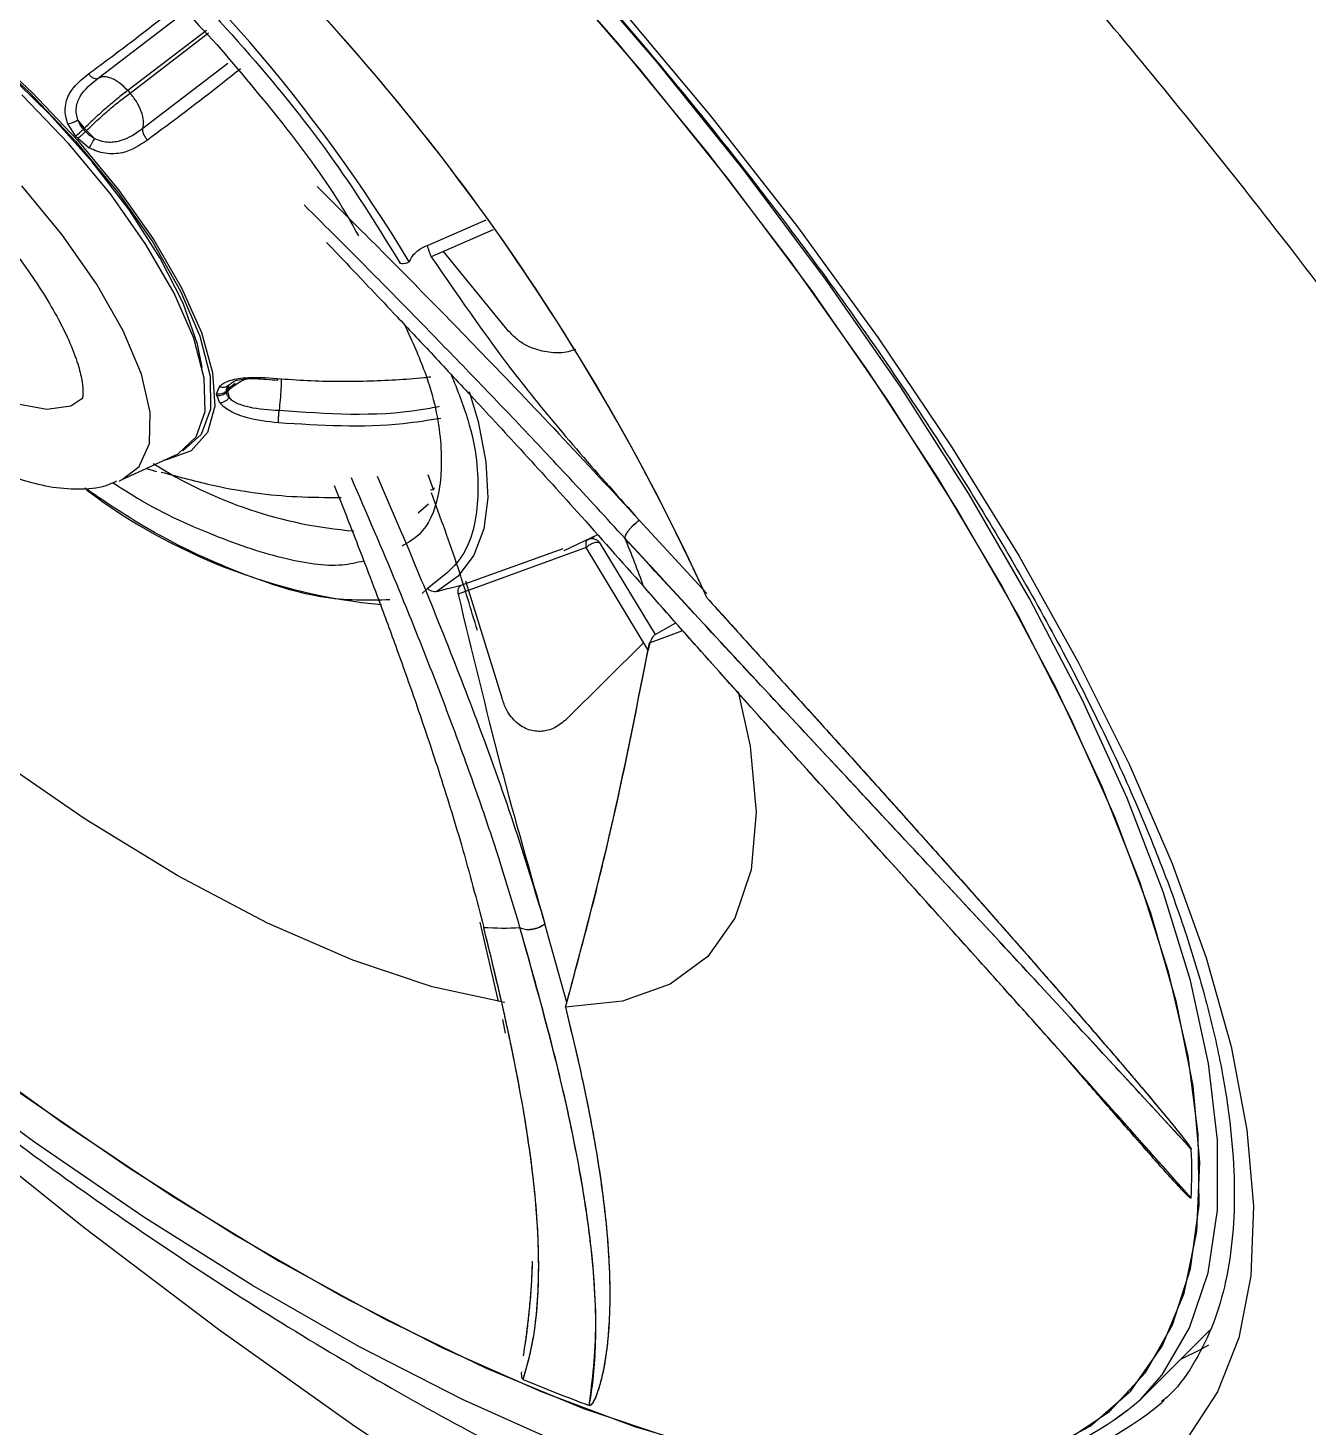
# Model space of a CAD drawing. Header units: inches. Extents: x 2 to 86, y -22 to 129.
# Drawn here: x 71.731 to 73.175, y 68.853 to 70.432 of the extents above; entities that cross this region are included whole.
import ezdxf

# ---------------------------------------------------------------- set-up
doc = ezdxf.new("R2010")
doc.units = ezdxf.units.IN
doc.header["$MEASUREMENT"] = 0
doc.layers.add('1', color=4, linetype='Continuous')
doc.layers.add('BDIM_CYAN', color=4, linetype='Continuous')

# ---------------------------------------------------------------- blocks, each defined once
blk = doc.blocks.new('2020 HS PILLOW')
at = {"layer": '1', "color": 2}
for points, knots in [([(5.8034, -0.0127), (5.5758, -0.0117), (5.1207, -0.0097), (4.4379, -0.0073), (3.7551, -0.0052), (3.0724, -0.0034), (2.3896, -0.0021), (1.7069, -0.001), (1.0241, -0.0003), (0.3414, 0), (-0.3414, 0), (-1.0241, -0.0003), (-1.7069, -0.001), (-2.3896, -0.0021), (-3.0724, -0.0034), (-3.7551, -0.0052), (-4.4379, -0.0073), (-5.1207, -0.0097), (-5.5758, -0.0117), (-5.8034, -0.0127)], [0, 0, 0, 0, 0.058824, 0.117648, 0.176472, 0.235295, 0.294119, 0.352942, 0.411765, 0.470588, 0.529412, 0.588235, 0.647058, 0.705881, 0.764705, 0.823528, 0.882352, 0.941176, 1, 1, 1, 1]), ([(5.8027, -0.0093), (4.0523, -0.005), (0.1838, 0.0045), (-3.6846, -0.0044), (-5.8027, -0.0093)], [0, 0, 0, 0, 0.452479, 1, 1, 1, 1]), ([(-5.1105, -0.9929), (-5.0125, -0.992), (-4.8162, -0.9901), (-4.5213, -0.9874), (-4.2256, -0.9849), (-3.929, -0.9826), (-3.6317, -0.9804), (-3.3335, -0.9784), (-3.0345, -0.9766), (-2.7347, -0.9749), (-2.4341, -0.9734), (-2.1327, -0.9721), (-1.8304, -0.9709), (-1.5274, -0.9699), (-1.2235, -0.9691), (-0.9188, -0.9685), (-0.6132, -0.968), (-0.3069, -0.9677), (0.0908, -0.9676), (0.5785, -0.9679), (1.1551, -0.9689), (1.7288, -0.9705), (2.2996, -0.9727), (2.8674, -0.9755), (3.4323, -0.979), (3.9943, -0.983), (4.5534, -0.9876), (4.9251, -0.9912), (5.1105, -0.9929)], [0, 0, 0, 0, 0.028776, 0.057631, 0.086566, 0.11558, 0.144673, 0.173846, 0.203098, 0.232429, 0.26184, 0.291331, 0.320902, 0.350552, 0.380282, 0.410091, 0.439981, 0.46995, 0.5, 0.556693, 0.613101, 0.669223, 0.725062, 0.780616, 0.835887, 0.890874, 0.945579, 1, 1, 1, 1]), ([(5.1101, -1.4421), (5.0128, -1.4412), (4.8181, -1.4394), (4.5261, -1.4369), (4.2341, -1.4345), (3.9421, -1.4324), (3.6501, -1.4303), (3.3581, -1.4285), (3.0661, -1.4267), (2.7741, -1.4252), (2.4821, -1.4238), (2.1901, -1.4225), (1.8981, -1.4214), (1.606, -1.4205), (1.314, -1.4197), (1.022, -1.4191), (0.73, -1.4186), (0.438, -1.4183), (0.146, -1.4182), (-0.146, -1.4182), (-0.438, -1.4183), (-0.73, -1.4186), (-1.022, -1.4191), (-1.314, -1.4197), (-1.606, -1.4205), (-1.8981, -1.4214), (-2.1901, -1.4225), (-2.4821, -1.4238), (-2.7741, -1.4252), (-3.0661, -1.4267), (-3.3581, -1.4285), (-3.6501, -1.4303), (-3.9421, -1.4324), (-4.2341, -1.4345), (-4.5261, -1.4369), (-4.8181, -1.4394), (-5.0128, -1.4412), (-5.1101, -1.4421)], [0, 0, 0, 0, 0.028576, 0.05715, 0.085725, 0.114298, 0.142871, 0.171443, 0.200015, 0.228587, 0.257158, 0.285728, 0.314298, 0.342868, 0.371438, 0.400008, 0.428577, 0.457146, 0.485715, 0.514285, 0.542854, 0.571423, 0.599992, 0.628562, 0.657132, 0.685702, 0.714272, 0.742842, 0.771413, 0.799985, 0.828557, 0.857129, 0.885702, 0.914275, 0.94285, 0.971424, 1, 1, 1, 1])]:
    blk.add_open_spline(points, degree=3, knots=knots, dxfattribs=at)
blk = doc.blocks.new('2026 RHYTHM')
at = {"layer": 'BDIM_CYAN', "color": 3}
for p, q in [((69.4368, 69.3896), (69.5374, 69.4667)), ((69.5588, 69.4435), (69.4702, 69.3757)), ((69.4727, 69.3729), (69.5613, 69.4407)), ((69.5829, 69.4062), (69.4873, 69.3329)), ((69.4702, 69.3757), (69.4727, 69.3729)), ((69.4213, 69.3332), (69.4139, 69.3426)), ((69.4113, 69.3244), (69.4026, 69.3382)), ((69.4213, 69.3332), (69.4201, 69.332)), ((69.4225, 69.3293), (69.4237, 69.3305)), ((69.4325, 69.3217), (69.4237, 69.3305)), ((69.4124, 69.3231), (69.4113, 69.3244)), ((69.4136, 69.3218), (69.4124, 69.3231)), ((69.4136, 69.3218), (69.4267, 69.3112)), ((69.8082, 69.2009), (69.8746, 69.2298)), ((69.8823, 69.2186), (69.8126, 69.1881)), ((69.8999, 69.1042), (69.8263, 69.1941)), ((69.5913, 69.0449), (69.5827, 69.0382)), ((69.5841, 69.0431), (69.5827, 69.0382)), ((69.5704, 69.0336), (69.5735, 69.0414)), ((69.5705, 69.0318), (69.5704, 69.0336)), ((69.5739, 69.0233), (69.5705, 69.0318)), ((69.5827, 69.0382), (69.5815, 69.037)), ((69.5816, 69.0352), (69.5828, 69.0364)), ((69.5828, 69.0364), (69.5845, 69.0291)), ((69.4639, 68.9366), (69.5236, 68.9642)), ((69.4911, 68.9492), (69.5024, 68.9456)), ((69.8156, 68.9242), (69.8092, 68.9421)), ((69.8095, 68.9089), (69.7979, 68.8989)), ((70.1234, 68.808), (70.0473, 68.8908)), ((70.1234, 68.808), (70.0473, 68.8908)), ((69.9624, 68.8568), (70.0007, 68.8746)), ((69.989, 68.8688), (69.9966, 68.8724)), ((69.9874, 68.86), (69.8428, 68.8074)), ((69.8463, 68.8174), (69.9615, 68.8589)), ((70.0572, 68.7442), (69.9874, 68.86)), ((70.0021, 68.866), (70.0654, 68.7617)), ((69.8924, 68.6899), (69.8515, 68.8221)), ((69.8083, 68.8139), (69.8024, 68.8082)), ((70.0654, 68.7617), (70.0885, 68.7751)), ((70.0588, 68.7526), (70.0965, 68.7662)), ((70.0525, 68.7527), (69.9652, 68.6663)), ((69.8673, 68.4373), (69.8881, 68.3476)), ((69.9655, 68.3465), (69.9408, 68.4353)), ((69.9655, 68.3465), (69.9408, 68.4353)), ((69.9639, 68.3414), (69.9655, 68.3465)), ((69.9639, 68.3414), (69.9655, 68.3465)), ((69.8929, 68.3272), (69.8959, 68.3118)), ((70.6133, 67.899), (70.6912, 67.9769)), ((70.6133, 67.899), (70.6912, 67.9769)), ((70.6397, 67.8975), (70.6371, 67.895))]:
    blk.add_line(p, q, dxfattribs=at)
at = {"layer": 'BDIM_CYAN', "color": 3, "flags": 128}
for points in [[(68.0343, 69.497), (68.1523, 69.3454), (68.2765, 69.1945), (68.4065, 69.0448), (68.5415, 68.8972), (68.681, 68.7523), (68.8242, 68.6109), (68.9706, 68.4735), (69.1192, 68.3409), (69.2696, 68.2137), (69.4209, 68.0925), (69.5725, 67.9778), (69.7236, 67.8702), (69.8734, 67.7703), (70.0214, 67.6785), (70.1667, 67.5952), (70.3087, 67.5208), (70.4467, 67.4558), (70.5801, 67.4003), (70.7082, 67.3547), (70.8303, 67.3192)], [(70.0236, 69.4717), (70.1278, 69.3471), (70.2257, 69.2218), (70.3168, 69.0966), (70.4004, 68.9725), (70.4758, 68.8502), (70.5426, 68.7307), (70.6003, 68.6148), (70.6485, 68.5033), (70.6868, 68.3971), (70.715, 68.2967), (70.7329, 68.203), (70.7403, 68.1166), (70.7373, 68.0381), (70.7237, 67.9681), (70.6998, 67.907), (70.6657, 67.8552)], [(70.6132, 67.8989), (70.6372, 67.9265), (70.6683, 67.9793), (70.6892, 68.0413), (70.6997, 68.112), (70.6999, 68.191), (70.6897, 68.2776), (70.6692, 68.3713), (70.6384, 68.4714), (70.5977, 68.5771), (70.5474, 68.6878), (70.4877, 68.8025), (70.4192, 68.9205), (70.3423, 69.0409), (70.2576, 69.1628), (70.1656, 69.2855), (70.0671, 69.4079), (69.9628, 69.5292)], [(70.0239, 69.4283), (69.9175, 69.5499)], [(68.1455, 69.4938), (68.2286, 69.3714), (68.3193, 69.2481), (68.4168, 69.1248), (68.5204, 69.0024), (68.6295, 68.8818), (68.7431, 68.7639), (68.8604, 68.6496), (68.9805, 68.5397), (69.1027, 68.435), (69.2258, 68.3363), (69.3492, 68.2443), (69.4718, 68.1598), (69.5927, 68.0833), (69.711, 68.0154), (69.8259, 67.9566), (69.9365, 67.9074), (70.042, 67.8681), (70.1416, 67.8389), (70.2345, 67.8202), (70.3202, 67.8121), (70.3617, 67.812)], [(68.9584, 69.5111), (68.9661, 69.5364), (68.9843, 69.5568), (69.0121, 69.5673), (69.0484, 69.5674), (69.092, 69.5571), (69.1414, 69.5368), (69.195, 69.5072), (69.2509, 69.4693), (69.3072, 69.4243), (69.362, 69.3739), (69.4134, 69.3197)], [(68.9678, 69.5296), (68.9815, 69.5484), (69.0073, 69.5617), (69.0424, 69.5642), (69.0854, 69.5558), (69.1349, 69.5369), (69.1889, 69.508), (69.2457, 69.4702), (69.303, 69.4249), (69.3589, 69.3738), (69.4113, 69.3187)], [(69.554, 69.0632), (69.5489, 69.0895), (69.5325, 69.1357), (69.5066, 69.1867), (69.4719, 69.2406), (69.4299, 69.2954), (69.3819, 69.3492), (69.3298, 69.4), (69.2754, 69.446), (69.2207, 69.4855), (69.1677, 69.5171), (69.1182, 69.5397), (69.0741, 69.5524), (69.0632, 69.5541)], [(70.3437, 67.8117), (70.3603, 67.812), (70.4348, 67.82), (70.5001, 67.8388), (70.5559, 67.8684), (70.6018, 67.9084), (70.6373, 67.9586), (70.6623, 68.0186), (70.6764, 68.088), (70.6797, 68.1662), (70.6721, 68.2526), (70.6536, 68.3465), (70.6244, 68.4473), (70.5847, 68.5542), (70.5348, 68.6663), (70.4751, 68.7828), (70.4061, 68.9029), (70.3282, 69.0256), (70.2421, 69.1499), (70.1484, 69.275), (70.0478, 69.3999), (69.9412, 69.5236)], [(70.6133, 67.899), (70.6372, 67.9265), (70.6683, 67.9793), (70.6892, 68.0413), (70.6997, 68.112), (70.6999, 68.191), (70.6897, 68.2776), (70.6692, 68.3713), (70.6384, 68.4714), (70.5978, 68.5771), (70.5474, 68.6878), (70.4877, 68.8025), (70.4192, 68.9205), (70.3423, 69.0409), (70.2576, 69.1628), (70.1656, 69.2855), (70.0671, 69.4079), (69.9628, 69.5292)], [(70.3617, 67.812), (70.3978, 67.8145), (70.467, 67.8276), (70.5271, 67.8512), (70.5778, 67.885), (70.6185, 67.929), (70.6491, 67.9827), (70.6694, 68.0458), (70.679, 68.1177), (70.6781, 68.198), (70.6666, 68.2861), (70.6445, 68.3813), (70.6121, 68.4828), (70.5696, 68.59), (70.5173, 68.7021), (70.4555, 68.8182), (70.3848, 68.9375), (70.3057, 69.059), (70.2188, 69.182), (70.1246, 69.3054), (70.0239, 69.4283)], [(69.4195, 69.0284), (69.4058, 69.0194), (69.3788, 69.0156), (69.344, 69.0222), (69.3032, 69.0389), (69.2584, 69.0648), (69.2118, 69.0988), (69.1658, 69.139), (69.1228, 69.1834), (69.0848, 69.2299), (69.0538, 69.2761), (69.0313, 69.3196), (69.0184, 69.3583), (69.0159, 69.3903), (69.0237, 69.4139), (69.028, 69.4192)], [(69.4034, 69.3158), (69.351, 69.3706), (69.3506, 69.371)], [(69.5236, 68.9642), (69.5271, 68.9659), (69.5474, 68.9848), (69.5573, 69.0136), (69.5563, 69.0512), (69.5445, 69.0963), (69.5223, 69.1472), (69.4906, 69.2021), (69.4505, 69.259), (69.4034, 69.3158)], [(69.4113, 69.3187), (69.4584, 69.2615), (69.4983, 69.2044), (69.5298, 69.1494), (69.5516, 69.0985), (69.563, 69.0535), (69.5635, 69.0161), (69.5531, 68.9876), (69.5323, 68.969), (69.5322, 68.969)], [(69.4134, 69.3197), (69.4598, 69.2635), (69.4994, 69.2074), (69.5309, 69.1531), (69.5534, 69.1026), (69.5659, 69.0575), (69.5682, 69.0195), (69.56, 68.9897), (69.5418, 68.9692), (69.514, 68.9588), (69.511, 68.9584)], [(69.4639, 68.9366), (69.4829, 68.9513), (69.4946, 68.9774), (69.4955, 69.0126), (69.4855, 69.0555), (69.465, 69.1044), (69.4349, 69.1575), (69.3962, 69.2128), (69.3505, 69.268)], [(69.8553, 69.036), (69.8654, 69.0021), (69.8743, 68.9568), (69.8765, 68.9162), (69.872, 68.8809), (69.8608, 68.8512), (69.843, 68.8276), (69.819, 68.8103)], [(68.5506, 68.9682), (68.6626, 68.8467), (68.779, 68.7281), (68.899, 68.6135), (69.0215, 68.5037), (69.1458, 68.3996), (69.2709, 68.3019), (69.3958, 68.2114), (69.5195, 68.1288), (69.6411, 68.0546), (69.7598, 67.9895), (69.8745, 67.934), (69.9845, 67.8885), (70.0888, 67.8533), (70.1867, 67.8287), (70.2774, 67.8149), (70.3437, 67.8117)], [(70.1138, 67.7929), (70.0676, 67.8078), (69.9602, 67.8483), (69.8477, 67.8985), (69.731, 67.9582), (69.6108, 68.027), (69.4881, 68.1042), (69.3637, 68.1895), (69.2384, 68.2821), (69.1132, 68.3815), (68.9888, 68.4869), (68.8663, 68.5977), (68.7464, 68.7129), (68.63, 68.8319), (68.5179, 68.9538)], [(69.4604, 68.9351), (69.4609, 68.9353), (69.4639, 68.9366)], [(69.8956, 68.3466), (69.8136, 68.3643), (69.7239, 68.3943), (69.6279, 68.4362), (69.5268, 68.4895), (69.4221, 68.5533), (69.3151, 68.6269), (69.2074, 68.7091), (69.1004, 68.799)], [(69.8956, 68.3466), (69.8136, 68.3643), (69.7239, 68.3943), (69.6279, 68.4362), (69.5268, 68.4895), (69.4221, 68.5533), (69.3151, 68.6269), (69.2074, 68.7091), (69.1004, 68.799)], [(70.159, 68.697), (70.1723, 68.6358), (70.1792, 68.5612), (70.1734, 68.4962), (70.1551, 68.4417), (70.1245, 68.3985), (70.082, 68.3671), (70.0283, 68.348), (69.9639, 68.3414)], [(70.159, 68.697), (70.1723, 68.6358), (70.1792, 68.5612), (70.1734, 68.4962), (70.1551, 68.4417), (70.1245, 68.3985), (70.082, 68.3671), (70.0283, 68.348), (69.9639, 68.3414)], [(70.6582, 67.9439), (70.6798, 67.9544), (70.6901, 67.9601)]]:
    blk.add_lwpolyline(points, dxfattribs=at)
at = {"layer": 'BDIM_CYAN', "color": 3}
for centre, radius, start, end in [((68.2647, 68.2657), 1.7776, 31.0381, 50.8089), ((67.8117, 67.7501), 2.5405, 24.4797, 47.8207), ((67.8182, 67.7537), 2.5332, 24.4652, 47.5573), ((69.3667, 69.3853), 0.0754, 306.2301, 315.076), ((68.6034, 68.6016), 1.0956, 41.6194, 41.8062), ((68.6046, 68.6028), 1.0956, 41.6194, 41.8062), ((69.5726, 69.0463), 0.013, 260.4001, 313.6995), ((69.4438, 69.0324), 0.1378, 1.1447, 1.8891), ((69.445, 69.0336), 0.1378, 1.1447, 1.8891), ((69.765, 69.3708), 0.4937, 237.3896, 265.3846), ((69.8193, 69.4495), 0.657, 232.9737, 264.5183), ((69.0866, 68.4721), 1.025, 19.5969, 22.8685), ((69.8943, 68.7805), 0.3499, 266.317, 273.017), ((70.0844, 68.1564), 0.5863, 357.007, 2.4085), ((70.0844, 68.1564), 0.5863, 357.0075, 2.4085), ((70.6117, 69.5739), 1.793, 247.1799, 249.7433), ((70.6117, 69.5739), 1.793, 247.1802, 249.7433), ((70.3885, 68.1968), 0.391, 259.6314, 309.4754), ((70.3717, 68.1813), 0.3716, 263.978, 310.5546), ((70.3717, 68.1813), 0.3716, 263.9793, 310.5445)]:
    blk.add_arc(centre, radius, start, end, dxfattribs=at)
for points, knots in [([(69.9995, 70.0791), (70.076, 70.0035), (70.1506, 69.9271), (70.2963, 69.7728), (70.3674, 69.6949), (70.5059, 69.5376), (70.5734, 69.4582), (70.6718, 69.338), (70.7041, 69.2977), (70.7671, 69.2176), (70.7979, 69.1777), (70.9483, 68.9788), (71.0573, 68.8217), (71.1793, 68.6278), (71.203, 68.5891), (71.2489, 68.512), (71.271, 68.4738), (71.3344, 68.3606), (71.373, 68.2869), (71.4432, 68.1427), (71.4747, 68.0724), (71.5166, 67.9693), (71.5297, 67.9354), (71.554, 67.8683), (71.5652, 67.8352), (71.6167, 67.6721), (71.6418, 67.5527), (71.6562, 67.3893), (71.6571, 67.3375), (71.6533, 67.2761), (71.6523, 67.264), (71.6497, 67.2401), (71.6482, 67.2283), (71.6429, 67.1936), (71.6383, 67.1714), (71.6108, 67.0645), (71.5735, 66.9927), (71.5078, 66.9198), (71.4937, 66.9061), (71.4711, 66.8868), (71.4634, 66.8806), (71.4473, 66.8686), (71.439, 66.8628), (71.3966, 66.8353), (71.3593, 66.8171), (71.2375, 66.774), (71.1433, 66.7603), (71.0224, 66.7625), (71.0088, 66.763), (70.9811, 66.7645), (70.967, 66.7655), (70.9243, 66.7692), (70.8953, 66.7727), (70.8064, 66.7859), (70.7448, 66.7986), (70.6168, 66.8316), (70.5505, 66.8519), (70.4476, 66.8882), (70.4126, 66.9012), (70.3416, 66.9293), (70.3054, 66.9444), (70.1228, 67.0241), (69.9721, 67.1017), (69.7391, 67.2379), (69.6604, 67.2866), (69.5404, 67.365), (69.5001, 67.392), (69.4196, 67.4472), (69.3794, 67.4755), (69.1786, 67.6199), (69.0187, 67.7453), (68.8196, 67.9144), (68.7798, 67.9488), (68.7004, 68.019), (68.6607, 68.0547), (68.543, 68.1626), (68.4661, 68.2359), (68.2396, 68.4595), (68.0943, 68.6138), (67.9376, 68.7934), (67.9203, 68.8134), (67.886, 68.8534), (67.8691, 68.8734), (67.8187, 68.9335), (67.7857, 68.9735), (67.6889, 69.0936), (67.6269, 69.1736), (67.508, 69.3338), (67.4512, 69.4138), (67.3699, 69.534), (67.3434, 69.574), (67.2919, 69.6541), (67.267, 69.6938), (67.1469, 69.8908), (67.0647, 70.0431), (66.9791, 70.2271), (66.9629, 70.2636), (66.9321, 70.3358), (66.9176, 70.3717), (66.8768, 70.4778), (66.8536, 70.5461), (66.7958, 70.7434), (66.7726, 70.8651), (66.7639, 70.9908), (66.7632, 71.0046), (66.7622, 71.0319), (66.762, 71.0454), (66.7621, 71.0852), (66.7631, 71.1109), (66.7692, 71.1853), (66.777, 71.2316), (66.8004, 71.3174), (66.8158, 71.357), (66.8447, 71.4114), (66.8552, 71.4286), (66.8783, 71.4615), (66.8908, 71.477), (66.9578, 71.5499), (67.0251, 71.5925), (67.1459, 71.6337), (67.1895, 71.6435), (67.26, 71.6525), (67.2844, 71.6544), (67.3345, 71.6564), (67.3602, 71.6564), (67.4919, 71.6513), (67.6076, 71.6316), (67.7651, 71.5875), (67.7973, 71.5777), (67.863, 71.556), (67.8966, 71.5442), (67.9983, 71.506), (68.0676, 71.477), (68.2803, 71.3793), (68.4282, 71.3003), (68.6212, 71.1836), (68.6603, 71.1593), (68.7384, 71.1095), (68.7775, 71.0838), (68.8951, 71.0049), (68.9738, 70.9496), (69.1319, 70.8335), (69.2113, 70.7728), (69.3309, 70.6776), (69.3709, 70.6452), (69.451, 70.5789), (69.4911, 70.5451), (69.6106, 70.4426), (69.6895, 70.3724), (69.8456, 70.2284), (69.9229, 70.1547), (69.9995, 70.0791)], [0, 0, 0, 0, 0.015625, 0.015625, 0.03125, 0.03125, 0.046875, 0.046875, 0.054688, 0.054688, 0.0625, 0.0625, 0.09375, 0.09375, 0.101563, 0.101563, 0.109375, 0.109375, 0.125, 0.125, 0.140625, 0.140625, 0.148438, 0.148438, 0.15625, 0.15625, 0.1875, 0.1875, 0.203125, 0.203125, 0.207031, 0.207031, 0.210938, 0.210938, 0.21875, 0.21875, 0.25, 0.25, 0.257813, 0.257813, 0.261719, 0.261719, 0.265625, 0.265625, 0.28125, 0.28125, 0.3125, 0.3125, 0.316406, 0.316406, 0.320313, 0.320313, 0.328125, 0.328125, 0.34375, 0.34375, 0.359375, 0.359375, 0.367188, 0.367188, 0.375, 0.375, 0.40625, 0.40625, 0.421875, 0.421875, 0.429687, 0.429687, 0.4375, 0.4375, 0.46875, 0.46875, 0.476562, 0.476562, 0.484375, 0.484375, 0.5, 0.5, 0.53125, 0.53125, 0.535156, 0.535156, 0.539062, 0.539062, 0.546875, 0.546875, 0.5625, 0.5625, 0.578125, 0.578125, 0.585937, 0.585937, 0.59375, 0.59375, 0.625, 0.625, 0.632812, 0.632812, 0.640625, 0.640625, 0.65625, 0.65625, 0.6875, 0.6875, 0.691406, 0.691406, 0.695312, 0.695312, 0.703125, 0.703125, 0.71875, 0.71875, 0.734375, 0.734375, 0.742187, 0.742187, 0.75, 0.75, 0.78125, 0.78125, 0.796875, 0.796875, 0.804687, 0.804687, 0.8125, 0.8125, 0.84375, 0.84375, 0.851562, 0.851562, 0.859375, 0.859375, 0.875, 0.875, 0.90625, 0.90625, 0.914062, 0.914062, 0.921875, 0.921875, 0.9375, 0.9375, 0.953125, 0.953125, 0.960937, 0.960937, 0.96875, 0.96875, 0.984375, 0.984375, 1, 1, 1, 1]), ([(69.7524, 69.7523), (69.7905, 69.7135), (69.8437, 69.6594), (69.9193, 69.5779), (69.9819, 69.5084), (70.0538, 69.425), (70.1263, 69.3371), (70.1984, 69.2452), (70.2686, 69.1508), (70.3357, 69.0552), (70.3989, 68.9593), (70.4575, 68.864), (70.5109, 68.7702), (70.5587, 68.6784), (70.6005, 68.5894), (70.6362, 68.5036), (70.6656, 68.4218), (70.6886, 68.3442), (70.7052, 68.2712), (70.7155, 68.2032), (70.7196, 68.1404), (70.7177, 68.0828), (70.7098, 68.0305), (70.6959, 67.9831), (70.6748, 67.9408), (70.6553, 67.9116), (70.6399, 67.8988), (70.6366, 67.8961)], [0, 0, 0, 0, 0.052877, 0.073867, 0.108676, 0.144603, 0.182932, 0.222693, 0.263485, 0.304987, 0.346965, 0.389243, 0.431681, 0.474172, 0.516627, 0.558976, 0.601163, 0.643153, 0.684936, 0.726537, 0.76804, 0.80961, 0.851546, 0.89439, 0.939037, 0.986868, 1, 1, 1, 1]), ([(74.7783, 69.655), (74.7057, 69.5835), (74.6323, 69.511), (74.4823, 69.3629), (74.4059, 69.2877), (74.1729, 69.0577), (74.0126, 68.8986), (73.5178, 68.4035), (73.1691, 68.0495), (72.6197, 67.4818), (72.4322, 67.2864), (72.0484, 66.8835), (71.8521, 66.676), (71.4502, 66.2495), (71.2446, 66.0305), (70.9276, 65.6955), (70.8205, 65.5829), (70.6566, 65.4125), (70.6014, 65.3554), (70.4905, 65.2409), (70.4348, 65.1836), (70.379, 65.1262)], [0, 0, 0, 0, 0.0625, 0.0625, 0.125, 0.125, 0.25, 0.25, 0.5, 0.5, 0.625, 0.625, 0.75, 0.75, 0.875, 0.875, 0.9375, 0.9375, 0.96875, 0.96875, 1, 1, 1, 1]), ([(69.3834, 69.6352), (69.4222, 69.6016), (69.5007, 69.5334), (69.6096, 69.4168), (69.7062, 69.2964), (69.754, 69.2188), (69.7776, 69.1806)], [0, 0, 0, 0, 0.246857, 0.5, 0.753143, 1, 1, 1, 1]), ([(69.3604, 69.626), (69.3722, 69.617), (69.4157, 69.5835), (69.4881, 69.5162), (69.5437, 69.4565), (69.5708, 69.4275)], [0, 0, 0, 0, 0.159665, 0.592051, 1, 1, 1, 1]), ([(69.4258, 69.3945), (69.4343, 69.4008), (69.4508, 69.413), (69.4758, 69.4319), (69.5, 69.4506), (69.5181, 69.4646), (69.5282, 69.4726), (69.5303, 69.4744)], [0, 0, 0, 0, 0.250416, 0.490514, 0.720294, 0.939757, 1, 1, 1, 1]), ([(69.5708, 69.4275), (69.596, 69.3978), (69.6481, 69.3366), (69.7018, 69.2628), (69.7247, 69.2221), (69.7305, 69.2117)], [0, 0, 0, 0, 0.412655, 0.850028, 1, 1, 1, 1]), ([(70.4197, 65.0669), (70.4766, 65.1228), (70.5332, 65.1783), (70.6458, 65.2882), (70.7017, 65.3427), (70.8688, 65.5043), (70.9788, 65.6097), (71.3037, 65.9213), (71.5135, 66.1231), (71.9197, 66.5179), (72.1162, 66.711), (72.4993, 67.0903), (72.6857, 67.2763), (73.2318, 67.8224), (73.5779, 68.1697), (74.0714, 68.6632), (74.2314, 68.8231), (74.4643, 69.0557), (74.5407, 69.1321), (74.6906, 69.2818), (74.7639, 69.3556), (74.8362, 69.4275)], [0, 0, 0, 0, 0.03125, 0.03125, 0.0625, 0.0625, 0.125, 0.125, 0.25, 0.25, 0.375, 0.375, 0.5, 0.5, 0.75, 0.75, 0.875, 0.875, 0.9375, 0.9375, 1, 1, 1, 1]), ([(69.4026, 69.3382), (69.4017, 69.341), (69.3997, 69.3467), (69.3991, 69.3588), (69.4048, 69.3775), (69.4177, 69.3879), (69.4258, 69.3945)], [0, 0, 0, 0, 0.123689, 0.24976, 0.523037, 1, 1, 1, 1]), ([(69.4139, 69.3426), (69.4132, 69.3448), (69.4118, 69.3494), (69.4119, 69.3587), (69.4177, 69.3745), (69.4291, 69.3835), (69.4368, 69.3896)], [0, 0, 0, 0, 0.117215, 0.235668, 0.477765, 1, 1, 1, 1]), ([(69.4258, 69.3945), (69.4267, 69.3936), (69.4286, 69.3916), (69.4317, 69.3896), (69.4347, 69.3888), (69.4361, 69.3893), (69.4368, 69.3896)], [0, 0, 0, 0, 0.242182, 0.499995, 0.757809, 1, 1, 1, 1]), ([(69.4702, 69.3757), (69.4674, 69.3785), (69.4617, 69.3843), (69.4522, 69.3897), (69.4433, 69.392), (69.439, 69.3904), (69.4368, 69.3896)], [0, 0, 0, 0, 0.242922, 0.500087, 0.757204, 1, 1, 1, 1]), ([(69.5972, 69.4001), (69.5911, 69.3952), (69.5548, 69.366), (69.5208, 69.3408), (69.4924, 69.3198)], [0, 0, 0, 0, 0.167685, 1, 1, 1, 1]), ([(69.4702, 69.3757), (69.4663, 69.3727), (69.4584, 69.3667), (69.4456, 69.3559), (69.4329, 69.3445), (69.4251, 69.3369), (69.4213, 69.3332)], [0, 0, 0, 0, 0.25, 0.5, 0.75, 1, 1, 1, 1]), ([(69.4237, 69.3305), (69.4275, 69.3343), (69.4352, 69.3418), (69.448, 69.3532), (69.4608, 69.3639), (69.4688, 69.3699), (69.4727, 69.3729)], [0, 0, 0, 0, 0.25, 0.5, 0.75, 1, 1, 1, 1]), ([(69.4873, 69.3329), (69.4877, 69.3356), (69.4886, 69.3412), (69.4858, 69.352), (69.4805, 69.3632), (69.4753, 69.3697), (69.4727, 69.3729)], [0, 0, 0, 0, 0.242796, 0.499913, 0.757078, 1, 1, 1, 1]), ([(69.4026, 69.3382), (69.4036, 69.3384), (69.4055, 69.3387), (69.4085, 69.3398), (69.4115, 69.3411), (69.4131, 69.3421), (69.4139, 69.3426)], [0, 0, 0, 0, 0.253859, 0.511348, 0.762851, 1, 1, 1, 1]), ([(69.4201, 69.332), (69.4188, 69.3336), (69.4162, 69.3369), (69.4147, 69.3407), (69.4139, 69.3426)], [0, 0, 0, 0, 0.493001, 1, 1, 1, 1]), ([(69.4325, 69.3217), (69.4306, 69.3227), (69.4269, 69.3248), (69.4239, 69.3278), (69.4225, 69.3293)], [0, 0, 0, 0, 0.506781, 1, 1, 1, 1]), ([(69.4873, 69.3329), (69.4793, 69.3272), (69.4674, 69.3188), (69.4494, 69.3166), (69.4394, 69.3185), (69.4348, 69.3206), (69.4325, 69.3217)], [0, 0, 0, 0, 0.522242, 0.76434, 0.882789, 1, 1, 1, 1]), ([(69.4924, 69.3198), (69.4916, 69.3208), (69.4898, 69.3229), (69.4879, 69.3266), (69.487, 69.3302), (69.4872, 69.332), (69.4873, 69.3329)], [0, 0, 0, 0, 0.242188, 0.5, 0.757811, 1, 1, 1, 1]), ([(69.4325, 69.3217), (69.432, 69.3209), (69.431, 69.3192), (69.4294, 69.3164), (69.4279, 69.3136), (69.4271, 69.312), (69.4267, 69.3112)], [0, 0, 0, 0, 0.2371504, 0.4886528, 0.7461419, 1, 1, 1, 1]), ([(69.4924, 69.3198), (69.4836, 69.3139), (69.4696, 69.3047), (69.4482, 69.3037), (69.4353, 69.3068), (69.4295, 69.3097), (69.4267, 69.3112)], [0, 0, 0, 0, 0.47703, 0.750267, 0.876326, 1, 1, 1, 1]), ([(69.2726, 69.2726), (69.2868, 69.2578), (69.3067, 69.2371), (69.3328, 69.2057), (69.3529, 69.1796), (69.3733, 69.1497), (69.3906, 69.1207), (69.4041, 69.0935), (69.4134, 69.0696), (69.4184, 69.0502), (69.42, 69.0362), (69.419, 69.0281), (69.4188, 69.0276), (69.4186, 69.0274)], [0, 0, 0, 0, 0.140468, 0.196522, 0.287869, 0.379579, 0.474387, 0.568903, 0.66153, 0.751146, 0.837584, 0.922511, 1, 1, 1, 1]), ([(69.684, 69.2673), (69.702, 69.2494), (69.739, 69.2126), (69.8009, 69.1501), (69.8734, 69.0757), (69.9567, 68.9888), (70.0169, 68.9236), (70.0473, 68.8908)], [0, 0, 0, 0, 0.159749, 0.329609, 0.529308, 0.76251, 1, 1, 1, 1]), ([(70.0311, 68.8704), (70.0101, 68.8933), (69.9698, 68.9372), (69.9111, 68.9996), (69.8548, 69.0584), (69.7999, 69.1149), (69.7371, 69.1788), (69.6946, 69.2212), (69.669, 69.2468)], [0, 0, 0, 0, 0.163946, 0.315278, 0.467646, 0.619723, 0.770778, 1, 1, 1, 1]), ([(69.6945, 69.2041), (69.7031, 69.1951), (69.7197, 69.1777), (69.7462, 69.1498), (69.7767, 69.1175), (69.814, 69.0779), (69.8604, 69.0281), (69.9154, 68.9685), (69.9805, 68.8971), (70.0273, 68.8442), (70.0523, 68.8159)], [0, 0, 0, 0, 0.077905, 0.150178, 0.233656, 0.344485, 0.470875, 0.625514, 0.799986, 1, 1, 1, 1]), ([(69.7878, 69.1822), (69.7889, 69.1845), (69.7911, 69.1891), (69.7964, 69.1945), (69.8022, 69.1985), (69.8062, 69.2001), (69.8082, 69.2009)], [0, 0, 0, 0, 0.282313, 0.563253, 0.780506, 1, 1, 1, 1]), ([(69.8126, 69.1881), (69.8122, 69.189), (69.8115, 69.1909), (69.8103, 69.1943), (69.8091, 69.1978), (69.8085, 69.1999), (69.8082, 69.2009)], [0, 0, 0, 0, 0.2437175, 0.4995181, 0.7555769, 1, 1, 1, 1]), ([(69.8126, 69.1881), (69.8458, 69.1395), (69.9131, 69.0414), (70.0022, 68.9413), (70.0473, 68.8908)], [0, 0, 0, 0, 0.49469, 1, 1, 1, 1]), ([(69.7829, 69.1109), (69.791, 69.093), (69.8126, 69.0447), (69.8259, 68.9784), (69.8231, 68.9169), (69.8067, 68.8777), (69.7864, 68.8655), (69.7796, 68.8614)], [0, 0, 0, 0, 0.147826, 0.399238, 0.645426, 0.881788, 1, 1, 1, 1]), ([(69.1031, 69.1031), (69.1196, 69.0873), (69.1427, 69.0651), (69.1779, 69.0357), (69.2077, 69.0127), (69.2426, 68.9887), (69.2781, 68.9676), (69.3135, 68.9499), (69.3481, 68.9366), (69.3817, 68.9279), (69.4141, 68.9253), (69.44, 68.927), (69.4536, 68.9333), (69.4576, 68.9351)], [0, 0, 0, 0, 0.136091, 0.190454, 0.279617, 0.370028, 0.465049, 0.562084, 0.660452, 0.759904, 0.860488, 0.959489, 1, 1, 1, 1]), ([(69.9754, 69.0836), (69.9727, 69.0826), (69.964, 69.0794), (69.9472, 69.0794), (69.9272, 69.0838), (69.9106, 69.0927), (69.903, 69.1009), (69.8999, 69.1042)], [0, 0, 0, 0, 0.100613, 0.322483, 0.562352, 0.8205, 1, 1, 1, 1]), ([(70.3985, 64.7417), (70.4172, 64.7603), (70.4547, 64.7978), (70.6238, 64.967), (70.9156, 65.2586), (71.3122, 65.6554), (71.7131, 66.0562), (72.0902, 66.4334), (72.4732, 66.8163), (72.8195, 67.1627), (73.1836, 67.5266), (73.4843, 67.8275), (73.7422, 68.0854), (73.9174, 68.2607), (74.061, 68.4042), (74.1725, 68.5156), (74.2621, 68.6052), (74.3391, 68.6822), (74.4141, 68.7573), (74.4873, 68.8305), (74.5586, 68.9018), (74.6281, 68.9712), (74.6958, 69.0389), (74.7398, 69.0829), (74.7616, 69.1048)], [0, 0, 0, 0, 0.0110309, 0.0221785, 0.100223, 0.185149, 0.2628082, 0.3481193, 0.4235692, 0.5110893, 0.579178, 0.674059, 0.7255454, 0.7698699, 0.8070319, 0.8370293, 0.858219, 0.8791743, 0.8998957, 0.9203833, 0.9406373, 0.960658, 0.9804455, 1, 1, 1, 1]), ([(69.5735, 69.0414), (69.5748, 69.0427), (69.5776, 69.0453), (69.5866, 69.0494), (69.6066, 69.0531), (69.6263, 69.0517), (69.6388, 69.0508)], [0, 0, 0, 0, 0.123898, 0.249753, 0.523032, 1, 1, 1, 1]), ([(69.5841, 69.0431), (69.5834, 69.0426), (69.582, 69.0414), (69.5793, 69.0406), (69.5764, 69.0405), (69.5744, 69.0411), (69.5735, 69.0414)], [0, 0, 0, 0, 0.2454079, 0.5000013, 0.7545941, 1, 1, 1, 1]), ([(69.5815, 69.037), (69.5816, 69.038), (69.5818, 69.0401), (69.5833, 69.0421), (69.5841, 69.0431)], [0, 0, 0, 0, 0.493006, 1, 1, 1, 1]), ([(69.5828, 69.0364), (69.5867, 69.04), (69.593, 69.0457), (69.6011, 69.0491), (69.604, 69.0504)], [0, 0, 0, 0, 0.6299604, 1, 1, 1, 1]), ([(69.5841, 69.0431), (69.5853, 69.0441), (69.5876, 69.0462), (69.5909, 69.0482), (69.5934, 69.0488), (69.5936, 69.0488)], [0, 0, 0, 0, 0.4758188, 0.9566567, 1, 1, 1, 1]), ([(69.5935, 69.0489), (69.5964, 69.0495), (69.6025, 69.0506), (69.6182, 69.0508), (69.6309, 69.0496), (69.6395, 69.0488)], [0, 0, 0, 0, 0.232047, 0.476435, 1, 1, 1, 1]), ([(69.6388, 69.0508), (69.6502, 69.0499), (69.6728, 69.0483), (69.7066, 69.0474), (69.7397, 69.0477), (69.7722, 69.0492), (69.7963, 69.0509), (69.8094, 69.0524), (69.812, 69.0527)], [0, 0, 0, 0, 0.19798, 0.392414, 0.583343, 0.770821, 0.954907, 1, 1, 1, 1]), ([(69.6388, 69.0508), (69.6389, 69.0501), (69.6389, 69.0488), (69.6391, 69.0487), (69.6394, 69.0494), (69.6396, 69.0505), (69.6396, 69.0507)], [0, 0, 0, 0, 0.296713, 0.612578, 0.928442, 1, 1, 1, 1]), ([(69.6434, 69.0498), (69.6432, 69.0464), (69.643, 69.0394), (69.6421, 69.0267), (69.6413, 69.0185), (69.6409, 69.0145)], [0, 0, 0, 0, 0.339621, 0.679242, 1, 1, 1, 1]), ([(69.835, 69.0553), (69.8419, 69.0379), (69.8625, 68.9856), (69.8685, 68.9156), (69.855, 68.8488), (69.8237, 68.8254), (69.8083, 68.8139)], [0, 0, 0, 0, 0.143624, 0.431465, 0.719306, 1, 1, 1, 1]), ([(69.5739, 69.0233), (69.5749, 69.0234), (69.5768, 69.0236), (69.5798, 69.0249), (69.5824, 69.0267), (69.5838, 69.0283), (69.5845, 69.0291)], [0, 0, 0, 0, 0.245407, 0.499999, 0.754592, 1, 1, 1, 1]), ([(69.5845, 69.0291), (69.5836, 69.0301), (69.582, 69.032), (69.5817, 69.0341), (69.5816, 69.0352)], [0, 0, 0, 0, 0.506993, 1, 1, 1, 1]), ([(69.6409, 69.0145), (69.6295, 69.0152), (69.6127, 69.0162), (69.5954, 69.0214), (69.5881, 69.0255), (69.5857, 69.0279), (69.5845, 69.0291)], [0, 0, 0, 0, 0.522215, 0.764334, 0.882785, 1, 1, 1, 1]), ([(69.6402, 69.0006), (69.6278, 69.002), (69.608, 69.0042), (69.5877, 69.0123), (69.5783, 69.0185), (69.5754, 69.0217), (69.5739, 69.0233)], [0, 0, 0, 0, 0.471205, 0.750514, 0.876199, 1, 1, 1, 1]), ([(69.6402, 69.0006), (69.6401, 69.0013), (69.6401, 69.0028), (69.6403, 69.0064), (69.6405, 69.0105), (69.6408, 69.0132), (69.6409, 69.0145)], [0, 0, 0, 0, 0.242188, 0.499999, 0.757811, 1, 1, 1, 1]), ([(69.8215, 69.019), (69.8146, 69.0177), (69.7555, 69.0063), (69.6947, 69.0107), (69.6409, 69.0145)], [0, 0, 0, 0, 0.11692, 1, 1, 1, 1]), ([(69.8232, 69.0056), (69.8092, 69.0034), (69.7488, 68.9938), (69.6873, 68.9977), (69.6402, 69.0006)], [0, 0, 0, 0, 0.233237, 1, 1, 1, 1]), ([(69.7366, 68.8447), (69.7287, 68.8428), (69.7035, 68.8369), (69.6451, 68.8457), (69.5627, 68.8739), (69.4962, 68.9047), (69.4579, 68.9299), (69.4529, 68.9331)], [0, 0, 0, 0, 0.123467, 0.392015, 0.671727, 0.957376, 1, 1, 1, 1]), ([(69.5078, 68.9452), (69.5278, 68.9398), (69.578, 68.9261), (69.6463, 68.9166), (69.6942, 68.9166), (69.7108, 68.9165)], [0, 0, 0, 0, 0.302266, 0.758204, 1, 1, 1, 1]), ([(69.9127, 68.431), (69.905, 68.4571), (69.89, 68.5072), (69.8639, 68.5843), (69.8362, 68.6608), (69.8061, 68.7388), (69.7689, 68.8311), (69.7399, 68.8983), (69.7225, 68.9388)], [0, 0, 0, 0, 0.163946, 0.315278, 0.467646, 0.619723, 0.770778, 1, 1, 1, 1]), ([(69.7515, 68.9406), (69.7636, 68.9125), (69.7886, 68.8546), (69.8263, 68.7627), (69.8663, 68.6598), (69.9066, 68.5478), (69.9293, 68.473), (69.9408, 68.4353)], [0, 0, 0, 0, 0.15975, 0.329609, 0.529308, 0.76251, 1, 1, 1, 1]), ([(69.766, 68.801), (69.7412, 68.8003), (69.691, 68.7988), (69.5915, 68.8312), (69.4997, 68.8743), (69.4408, 68.9141), (69.4217, 68.927)], [0, 0, 0, 0, 0.282283, 0.571753, 0.861224, 1, 1, 1, 1]), ([(69.7031, 68.93), (69.709, 68.9151), (69.72, 68.8877), (69.7361, 68.8461), (69.7535, 68.8005), (69.7736, 68.746), (69.7969, 68.6802), (69.8221, 68.6052), (69.8486, 68.5198), (69.8638, 68.4621), (69.8718, 68.4313)], [0, 0, 0, 0, 0.0848736, 0.1566002, 0.239448, 0.3494388, 0.4748736, 0.6283444, 0.8014976, 1, 1, 1, 1]), ([(69.8116, 68.925), (69.8123, 68.925), (69.8145, 68.9253), (69.8157, 68.9266), (69.8166, 68.9274)], [0, 0, 0, 0, 0.3297103, 1, 1, 1, 1]), ([(69.8646, 68.7663), (69.8575, 68.7901), (69.8423, 68.8415), (69.8231, 68.8937), (69.8128, 68.9216)], [0, 0, 0, 0, 0.464868, 1, 1, 1, 1]), ([(70.0311, 68.8704), (70.0313, 68.8717), (70.0316, 68.8735), (70.0337, 68.8771), (70.0358, 68.88), (70.0385, 68.883), (70.0422, 68.8868), (70.0453, 68.8892), (70.0473, 68.8908)], [0, 0, 0, 0, 0.241089, 0.371167, 0.503762, 0.635799, 0.764278, 1, 1, 1, 1]), ([(70.0311, 68.8704), (70.0313, 68.8716), (70.0316, 68.8735), (70.0336, 68.8769), (70.0357, 68.8798), (70.0383, 68.8829), (70.0421, 68.8867), (70.0452, 68.8892), (70.0473, 68.8908)], [0, 0, 0, 0, 0.235292, 0.36364, 0.495629, 0.628267, 0.758474, 1, 1, 1, 1]), ([(69.989, 68.8688), (69.9886, 68.8685), (69.9876, 68.8678), (69.9869, 68.8659), (69.9867, 68.8632), (69.9872, 68.8612), (69.9874, 68.86)], [0, 0, 0, 0, 0.235223, 0.500032, 0.721415, 1, 1, 1, 1]), ([(70.0021, 68.866), (70.0012, 68.8669), (69.9994, 68.8686), (69.9959, 68.8699), (69.9923, 68.8701), (69.9901, 68.8692), (69.989, 68.8688)], [0, 0, 0, 0, 0.25, 0.5, 0.75, 1, 1, 1, 1]), ([(70.6702, 68.181), (70.6184, 68.2371), (70.515, 68.3493), (70.3526, 68.5245), (70.1879, 68.7004), (70.0834, 68.8137), (70.0311, 68.8704)], [0, 0, 0, 0, 0.250185, 0.500172, 0.750054, 1, 1, 1, 1]), ([(70.6702, 68.181), (70.6501, 68.2028), (70.6111, 68.245), (70.5462, 68.3154), (70.4816, 68.3853), (70.4148, 68.4573), (70.3456, 68.5317), (70.2697, 68.6131), (70.1883, 68.7003), (70.1086, 68.786), (70.0569, 68.8423), (70.0311, 68.8704)], [0, 0, 0, 0, 0.097964, 0.189913, 0.30984, 0.402141, 0.500118, 0.628525, 0.750026, 0.874995, 1, 1, 1, 1]), ([(69.9874, 68.86), (69.9885, 68.861), (69.9908, 68.863), (69.995, 68.8652), (69.999, 68.8664), (70.0011, 68.8661), (70.0021, 68.866)], [0, 0, 0, 0, 0.251586, 0.503727, 0.754836, 1, 1, 1, 1]), ([(69.819, 68.8103), (69.8215, 68.811), (69.8265, 68.8125), (69.8341, 68.8145), (69.8408, 68.8161), (69.8445, 68.817), (69.8463, 68.8174)], [0, 0, 0, 0, 0.282347, 0.563256, 0.780507, 1, 1, 1, 1]), ([(69.8428, 68.8074), (69.8428, 68.8086), (69.8427, 68.8109), (69.8434, 68.8139), (69.8446, 68.8163), (69.8458, 68.817), (69.8463, 68.8174)], [0, 0, 0, 0, 0.243718, 0.499518, 0.755577, 1, 1, 1, 1]), ([(69.8428, 68.8074), (69.8586, 68.742), (69.8904, 68.6097), (69.9239, 68.4938), (69.9408, 68.4353)], [0, 0, 0, 0, 0.49469, 1, 1, 1, 1]), ([(70.6699, 68.1257), (70.6418, 68.1574), (70.5911, 68.2144), (70.5335, 68.279), (70.5, 68.3166), (70.4855, 68.3328), (70.4721, 68.3477), (70.4599, 68.3613), (70.4489, 68.3736), (70.4092, 68.4179), (70.34, 68.4948), (70.2412, 68.6043), (70.1445, 68.7117), (70.0829, 68.7813), (70.0523, 68.8159)], [0, 0, 0, 0, 0.143689, 0.258956, 0.284448, 0.307987, 0.329573, 0.349205, 0.366882, 0.382606, 0.540573, 0.696139, 0.849289, 1, 1, 1, 1]), ([(70.6699, 68.1257), (70.6489, 68.1494), (70.6023, 68.2018), (70.5334, 68.2792), (70.4631, 68.3579), (70.3991, 68.4291), (70.331, 68.5048), (70.2603, 68.5832), (70.1884, 68.6629), (70.1189, 68.7405), (70.0753, 68.7899), (70.0523, 68.8159)], [0, 0, 0, 0, 0.107485, 0.238567, 0.342524, 0.450049, 0.545403, 0.666277, 0.784106, 0.886487, 1, 1, 1, 1]), ([(70.1239, 68.8028), (70.145, 68.7795), (70.1863, 68.7339), (70.2455, 68.6685), (70.2983, 68.61), (70.3457, 68.5573), (70.4021, 68.4942), (70.4654, 68.4226), (70.5257, 68.3536), (70.5705, 68.3018), (70.6027, 68.2643), (70.6323, 68.2292), (70.6536, 68.2034), (70.6661, 68.1874), (70.6692, 68.183), (70.6699, 68.1817), (70.6701, 68.1812), (70.6702, 68.1811), (70.6702, 68.181)], [0, 0, 0, 0, 0.1139532, 0.2229417, 0.3147746, 0.3939894, 0.4741251, 0.6153424, 0.7350054, 0.8049425, 0.8659553, 0.9178444, 0.9768532, 0.9928403, 0.9974774, 0.998985, 0.9995493, 1, 1, 1, 1]), ([(70.1239, 68.8028), (70.1391, 68.786), (70.1689, 68.7531), (70.213, 68.7044), (70.2558, 68.6571), (70.2981, 68.6103), (70.3407, 68.5628), (70.3805, 68.5183), (70.4171, 68.4772), (70.4504, 68.4396), (70.4836, 68.4017), (70.517, 68.3635), (70.5492, 68.3265), (70.5789, 68.2921), (70.6045, 68.2621), (70.6311, 68.2305), (70.652, 68.2054), (70.6657, 68.1879), (70.6691, 68.1831), (70.6699, 68.1817), (70.6701, 68.1812), (70.6701, 68.1811), (70.6702, 68.181)], [0, 0, 0, 0, 0.082382, 0.160914, 0.235488, 0.309692, 0.385138, 0.461887, 0.521286, 0.581118, 0.641396, 0.702136, 0.764497, 0.820108, 0.868797, 0.91041, 0.974901, 0.992322, 0.997333, 0.99894, 0.999533, 1, 1, 1, 1]), ([(70.0654, 68.7617), (70.065, 68.7615), (70.0643, 68.7612), (70.0627, 68.7595), (70.0607, 68.7561), (70.0586, 68.7507), (70.0577, 68.7464), (70.0572, 68.7442)], [0, 0, 0, 0, 0.105476, 0.219665, 0.464858, 0.730397, 1, 1, 1, 1]), ([(69.9655, 68.3465), (69.9832, 68.413), (70.0187, 68.5461), (70.0454, 68.6837), (70.0588, 68.7526)], [0, 0, 0, 0, 0.498632, 1, 1, 1, 1]), ([(69.9655, 68.3465), (69.9765, 68.3871), (69.9937, 68.4506), (70.0253, 68.5828), (70.0436, 68.6753), (70.0572, 68.7442)], [0, 0, 0, 0, 0.312171, 0.487913, 1, 1, 1, 1]), ([(68.7242, 68.7243), (68.7668, 68.6824), (68.8268, 68.6234), (68.9179, 68.539), (68.997, 68.4681), (69.0926, 68.386), (69.1944, 68.3028), (69.3024, 68.219), (69.4152, 68.1364), (69.5321, 68.056), (69.6526, 67.9787), (69.7766, 67.9052), (69.9041, 67.836), (70.0352, 67.772), (70.1699, 67.714), (70.308, 67.6631), (70.448, 67.6208), (70.5881, 67.5889), (70.7056, 67.5691), (70.777, 67.5643), (70.8012, 67.5627)], [0, 0, 0, 0, 0.067454, 0.095052, 0.1408, 0.188252, 0.239172, 0.292368, 0.347445, 0.40413, 0.462296, 0.521913, 0.583014, 0.645648, 0.709789, 0.775166, 0.840842, 0.905386, 0.967796, 1, 1, 1, 1]), ([(69.9652, 68.6663), (69.9608, 68.6627), (69.9521, 68.6555), (69.937, 68.6517), (69.922, 68.6535), (69.9081, 68.6618), (69.8977, 68.6747), (69.8939, 68.6855), (69.8924, 68.6899)], [0, 0, 0, 0, 0.161416, 0.322613, 0.489718, 0.670379, 0.864807, 1, 1, 1, 1]), ([(69.9163, 67.9212), (69.9204, 67.9355), (69.9277, 67.9611), (69.9317, 67.9965), (69.9331, 68.0186), (69.9335, 68.0283), (69.9337, 68.0375), (69.9338, 68.0461), (69.9338, 68.0539), (69.9334, 68.0827), (69.93, 68.1369), (69.9173, 68.2256), (69.8982, 68.3231), (69.8806, 68.3954), (69.8718, 68.4313)], [0, 0, 0, 0, 0.143681, 0.258946, 0.284439, 0.307979, 0.329566, 0.3492, 0.36688, 0.382606, 0.540573, 0.696139, 0.849289, 1, 1, 1, 1]), ([(69.9163, 67.9212), (69.9194, 67.9317), (69.9263, 67.9551), (69.9321, 67.9961), (69.9343, 68.043), (69.9331, 68.0903), (69.9285, 68.1455), (69.9199, 68.2081), (69.9071, 68.2785), (69.8912, 68.3524), (69.8785, 68.4041), (69.8718, 68.4313)], [0, 0, 0, 0, 0.107424, 0.238431, 0.34234, 0.449844, 0.54517, 0.666079, 0.783931, 0.886397, 1, 1, 1, 1]), ([(69.9127, 68.431), (69.9146, 68.4303), (69.9174, 68.4292), (69.9224, 68.4289), (69.9265, 68.4293), (69.9307, 68.4302), (69.9358, 68.432), (69.9388, 68.434), (69.9408, 68.4353)], [0, 0, 0, 0, 0.241089, 0.371167, 0.503762, 0.635799, 0.764278, 1, 1, 1, 1]), ([(69.9127, 68.431), (69.9145, 68.4303), (69.9173, 68.4292), (69.9222, 68.4289), (69.9263, 68.4292), (69.9304, 68.4301), (69.9356, 68.4319), (69.9388, 68.434), (69.9408, 68.4353)], [0, 0, 0, 0, 0.235292, 0.36364, 0.495629, 0.628267, 0.758474, 1, 1, 1, 1]), ([(69.9909, 67.8918), (69.9945, 67.9206), (70.0018, 67.9783), (69.9914, 68.1008), (69.9633, 68.2492), (69.9296, 68.3704), (69.9127, 68.431)], [0, 0, 0, 0, 0.250185, 0.500172, 0.750054, 1, 1, 1, 1]), ([(69.9909, 67.8918), (69.9923, 67.9), (69.9954, 67.9187), (69.9982, 67.9536), (69.9986, 67.9975), (69.9954, 68.0516), (69.9868, 68.1212), (69.971, 68.2071), (69.9463, 68.3118), (69.9244, 68.3895), (69.9127, 68.431)], [0, 0, 0, 0, 0.076042, 0.171909, 0.282488, 0.393719, 0.52075, 0.682832, 0.830704, 1, 1, 1, 1]), ([(69.9639, 68.3414), (69.9703, 68.3149), (69.9818, 68.2673), (69.9937, 68.2083), (70.0017, 68.1614), (70.0074, 68.1208), (70.011, 68.0857), (70.0131, 68.0555), (70.014, 68.0299), (70.0141, 68.0057), (70.013, 67.9792), (70.0106, 67.9532), (70.0066, 67.9301), (70.0026, 67.9138), (69.9988, 67.9028), (69.9957, 67.8962), (69.9935, 67.8928), (69.9921, 67.8919), (69.9914, 67.8917), (69.9911, 67.8918), (69.9909, 67.8918)], [0, 0, 0, 0, 0.129192, 0.232247, 0.31224, 0.390926, 0.471292, 0.530715, 0.589837, 0.648641, 0.707111, 0.793751, 0.863677, 0.916276, 0.953866, 0.980045, 0.99375, 0.997767, 0.999092, 1, 1, 1, 1]), ([(69.9639, 68.3414), (69.9681, 68.3244), (69.9762, 68.2912), (69.9863, 68.2451), (69.9947, 68.2023), (70.0016, 68.1621), (70.007, 68.1235), (70.0107, 68.0894), (70.0129, 68.0594), (70.014, 68.0333), (70.0141, 68.0083), (70.0133, 67.9843), (70.0115, 67.9621), (70.0089, 67.9427), (70.0059, 67.927), (70.0019, 67.9115), (69.9981, 67.9001), (69.9939, 67.8933), (69.9922, 67.8919), (69.9915, 67.8917), (69.9912, 67.8917), (69.991, 67.8918), (69.9909, 67.8918)], [0, 0, 0, 0, 0.082507, 0.161152, 0.235824, 0.31015, 0.385664, 0.462423, 0.5218, 0.581626, 0.641914, 0.702681, 0.76537, 0.822714, 0.87059, 0.910727, 0.974984, 0.992345, 0.99734, 0.998943, 0.999534, 1, 1, 1, 1]), ([(70.6699, 68.1257), (70.6699, 68.1257), (70.6699, 68.1256), (70.6698, 68.1256), (70.6697, 68.1256), (70.6696, 68.1256), (70.6694, 68.1257), (70.669, 68.126), (70.6681, 68.1267), (70.6645, 68.13), (70.6585, 68.1363), (70.6493, 68.1463), (70.6384, 68.1584), (70.6214, 68.1776), (70.5967, 68.2058), (70.5633, 68.2442), (70.5387, 68.2727), (70.5256, 68.2879)], [0, 0, 0, 0, 0.00142, 0.002046, 0.002661, 0.003305, 0.004014, 0.005719, 0.01064, 0.017862, 0.071181, 0.12969, 0.205116, 0.297352, 0.485481, 0.725733, 1, 1, 1, 1]), ([(69.9167, 67.9477), (69.9167, 67.9477), (69.9174, 67.9532), (69.9194, 67.9658), (69.9223, 67.9878), (69.9243, 68.0078), (69.9255, 68.0241), (69.9261, 68.0349), (69.9266, 68.0437), (69.9267, 68.0492), (69.9267, 68.0501)], [0, 0, 0, 0, 0.000854, 0.178334, 0.405883, 0.682136, 0.762579, 0.860591, 0.975968, 1, 1, 1, 1]), ([(69.917, 67.9498), (69.9176, 67.9538), (69.9189, 67.9627), (69.921, 67.9776), (69.9231, 67.9956), (69.9249, 68.0155), (69.9263, 68.0352), (69.9266, 68.0485), (69.9268, 68.0546)], [0, 0, 0, 0, 0.127707, 0.283126, 0.461902, 0.663475, 0.843667, 1, 1, 1, 1]), ([(69.9163, 67.9212), (69.9163, 67.9213), (69.9162, 67.9213), (69.9161, 67.9214), (69.9159, 67.9215), (69.9158, 67.9216), (69.9157, 67.9217), (69.9156, 67.9219), (69.9153, 67.9223), (69.915, 67.923), (69.9144, 67.9258), (69.9145, 67.9279), (69.9146, 67.9298)], [0, 0, 0, 0, 0.009806, 0.018532, 0.026652, 0.034746, 0.043402, 0.053104, 0.076879, 0.14637, 0.248574, 1, 1, 1, 1]), ([(69.9163, 67.9212), (69.9162, 67.9213), (69.9161, 67.9213), (69.916, 67.9214), (69.9159, 67.9215), (69.9158, 67.9216), (69.9156, 67.9218), (69.9154, 67.9221), (69.9151, 67.9227), (69.9148, 67.924), (69.9148, 67.9249), (69.9148, 67.9256)], [0, 0, 0, 0, 0.035557, 0.051218, 0.066593, 0.082659, 0.100279, 0.142538, 0.264196, 0.442696, 1, 1, 1, 1])]:
    blk.add_open_spline(points, degree=3, knots=knots, dxfattribs=at)
for points in [[(69.4136, 69.3218), (69.4143, 69.3223), (69.4157, 69.3233), (69.418, 69.3252), (69.4204, 69.3273), (69.4218, 69.3286), (69.4225, 69.3293)], [(69.7878, 69.1822), (69.7869, 69.1818), (69.785, 69.1809), (69.7823, 69.1803), (69.7797, 69.1801), (69.7783, 69.1804), (69.7776, 69.1806)], [(69.5705, 69.0318), (69.5715, 69.0317), (69.5735, 69.0315), (69.5766, 69.0321), (69.5794, 69.0333), (69.5808, 69.0345), (69.5816, 69.0352)], [(69.819, 68.8103), (69.818, 68.8101), (69.8161, 68.8099), (69.8133, 68.8105), (69.8105, 68.8118), (69.8091, 68.8132), (69.8083, 68.8139)]]:
    blk.add_open_spline(points, degree=3, dxfattribs=at)
at = {"layer": '1', "color": 3, "rotation": 135}
blk.add_blockref('2020 HS PILLOW', (71.1556, 71.146), dxfattribs=at)

msp = doc.modelspace()

# ---------------------------------------------------------------- block references
msp.add_blockref('2026 RHYTHM', (2.3733, 0.9854))

doc.saveas('drawing.dxf')
